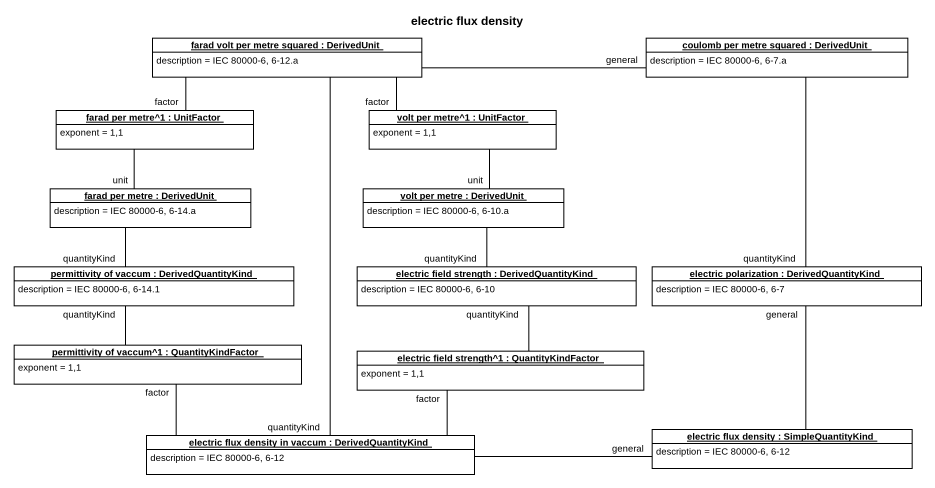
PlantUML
@startuml
title electric flux density
hide circle
hide empty members
object "farad volt per metre squared : DerivedUnit" as farad_volt_per_metre_squared #FFFFFF {
  description = IEC 80000-6, 6-12.a
}
object "coulomb per metre squared : DerivedUnit" as coulomb_per_metre_squared #FFFFFF {
  description = IEC 80000-6, 6-7.a
}
object "farad per metre^1 : UnitFactor" as farad_per_metre_1 #FFFFFF {
  exponent = 1,1
}
object "volt per metre^1 : UnitFactor" as volt_per_metre_1 #FFFFFF {
  exponent = 1,1
}
object "farad per metre : DerivedUnit" as farad_per_metre #FFFFFF {
  description = IEC 80000-6, 6-14.a
}
object "volt per metre : DerivedUnit" as volt_per_metre #FFFFFF {
  description = IEC 80000-6, 6-10.a
}
object "permittivity of vaccum : DerivedQuantityKind" as permittivity_of_vaccum #FFFFFF {
  description = IEC 80000-6, 6-14.1
}
object "electric field strength : DerivedQuantityKind" as electric_field_strength #FFFFFF {
  description = IEC 80000-6, 6-10
}
object "electric polarization : DerivedQuantityKind" as electric_polarization #FFFFFF {
  description = IEC 80000-6, 6-7
}
object "permittivity of vaccum^1 : QuantityKindFactor" as permittivity_of_vaccum_1 #FFFFFF {
  exponent = 1,1
}
object "electric field strength^1 : QuantityKindFactor" as electric_field_strength_1 #FFFFFF {
  exponent = 1,1
}
object "electric flux density in vaccum : DerivedQuantityKind" as electric_flux_density_in #FFFFFF {
  description = IEC 80000-6, 6-12
}
object "electric flux density : SimpleQuantityKind" as electric_flux_density #FFFFFF {
  description = IEC 80000-6, 6-12
}
farad_volt_per_metre_squared -- electric_flux_density_in : quantityKind
coulomb_per_metre_squared -left- farad_volt_per_metre_squared : general
coulomb_per_metre_squared -- electric_polarization : quantityKind
farad_per_metre_1 -right- farad_volt_per_metre_squared : factor
volt_per_metre_1 -left- farad_volt_per_metre_squared : factor
farad_per_metre -up- farad_per_metre_1 : unit
farad_per_metre -- permittivity_of_vaccum : quantityKind
volt_per_metre -up- volt_per_metre_1 : unit
volt_per_metre -- electric_field_strength : quantityKind
permittivity_of_vaccum -- permittivity_of_vaccum_1 : quantityKind
electric_field_strength -- electric_field_strength_1 : quantityKind
permittivity_of_vaccum_1 -right- electric_flux_density_in : factor
electric_field_strength_1 -left- electric_flux_density_in : factor
electric_flux_density_in -right- electric_flux_density : general
electric_flux_density -up- electric_polarization : general
@enduml
